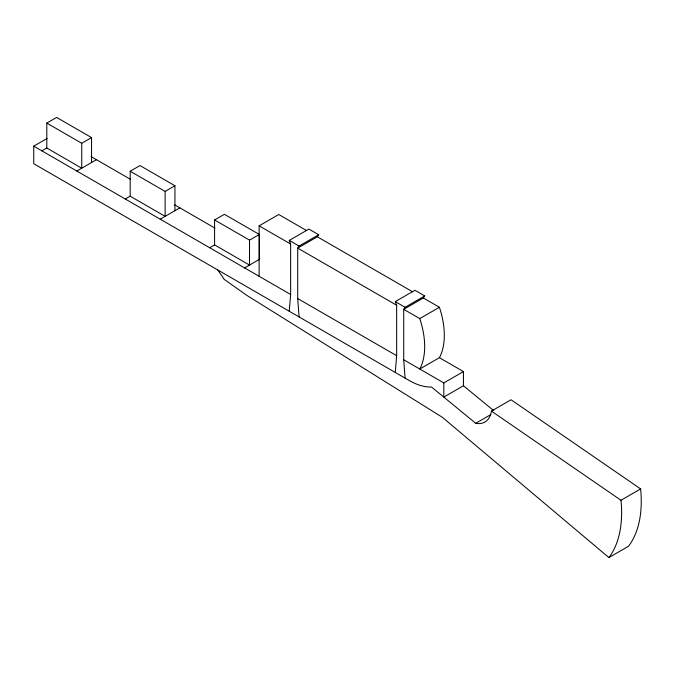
<?xml version="1.0" encoding="UTF-8"?>
<svg xmlns="http://www.w3.org/2000/svg" width="675" height="675" viewBox="0 0 675 675"><rect width="100%" height="100%" fill="white"/><g stroke="black" fill="none" stroke-linecap="round" stroke-linejoin="round"><path stroke-width="1.01" d="M289.263 311.251L290.638 294.477L290.638 244.038L289.263 240.41L308.897 229.07L318.71 234.74L317.334 236.782L297.7 248.113L297.7 298.552L299.076 316.921M395.28 372.457L396.655 355.683L396.655 305.243L395.28 301.615L414.914 290.284L424.727 295.945L423.352 297.987L403.726 309.327L403.726 359.767L405.093 378.127M318.71 234.74L299.076 246.071L297.7 248.113L396.655 305.243M424.727 295.945L405.093 307.285L403.726 309.327L419.766 318.583L439.4 307.252A72.2 41.681 60 0 1 439.4 357.691L463.447 371.579L463.447 385.771L493.754 410.653M46.803 123.095L81.742 143.269L81.742 168.202L46.803 148.028L46.803 123.095L56.616 117.425L91.564 137.599L91.564 162.54M490.885 414.543L475.715 423.301L431.536 387.02A67.652 39.057 60 0 1 409.227 380.514L33.75 163.73L33.75 146.163L47.14 138.434M41.892 150.863L46.803 148.028M81.742 143.269L91.564 137.599M76.832 171.037L96.466 159.705M130.182 171.239L165.13 191.413L165.13 216.346L130.182 196.172L130.182 171.239L140.003 165.569L174.943 185.743L174.943 210.684M125.28 199.007L130.182 196.172M165.13 191.413L174.943 185.743M160.22 219.181L179.854 207.849M214.582 219.957L249.522 240.131L249.522 265.073L214.582 244.898L214.582 219.957L224.395 214.296L259.343 234.47L259.343 259.402L244.62 267.907M209.672 247.733L214.582 244.898M259.124 276.286L259.124 225.838L278.758 214.507L306.669 230.622M249.522 240.131L259.343 234.47M439.4 357.691L419.766 369.023A72.2 41.681 60 0 0 419.766 318.583M403.726 359.767L443.812 382.911L463.447 371.579M463.447 385.771L443.812 397.102L443.812 382.911M475.715 423.301A33.176 19.153 60 0 0 491.417 411.1L511.051 399.76L640.626 488.928A122.875 70.942 60 0 1 628.535 546.235L608.901 557.575L442.37 417.31L246.628 295.237L224.193 279.349L217.806 270M608.901 557.575A122.875 70.942 60 0 0 620.992 500.268L640.626 488.928M317.334 236.782L412.653 291.811M423.352 297.987L439.4 307.252M289.263 240.41L299.076 246.071M395.28 301.615L405.093 307.285M259.124 225.838L290.638 244.038M91.091 156.6L130.553 179.381M174.479 204.744L214.92 228.091M33.75 146.163L290.638 294.477M297.7 298.552L396.655 355.683M491.417 411.1L620.992 500.268"/></g></svg>
